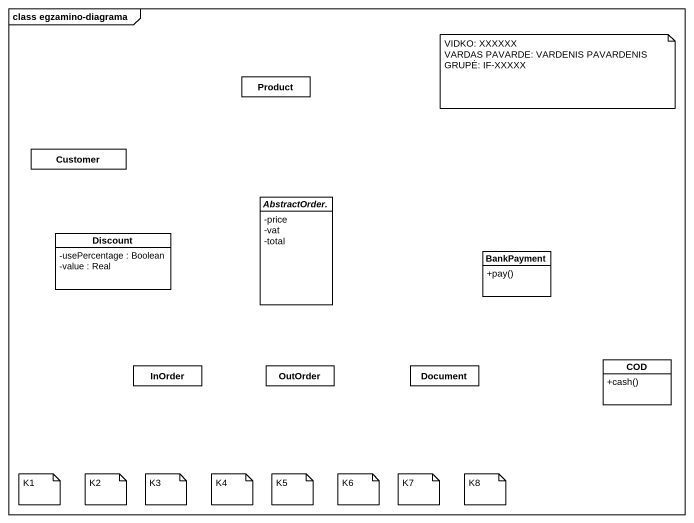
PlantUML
@startuml
mainframe class egzamino-diagrama
hide circle
hide empty members
skinparam classAttributeIconSize 0
class Product
class Customer
abstract class "AbstractOrder." as AbstractOrder {
  -price
  -vat
  -total
}
class Discount {
  -usePercentage : Boolean
  -value : Real
}
class BankPayment {
  +pay()
}
class COD {
  +cash()
}
class InOrder
class OutOrder
class Document
note as N1
  VIDKO: XXXXXX
  VARDAS PAVARDE: VARDENIS PAVARDENIS
  GRUPĖ: IF-XXXXX
end note
note as N2
  K1
end note
note as N3
  K2
end note
note as N4
  K3
end note
note as N5
  K4
end note
note as N6
  K5
end note
note as N7
  K6
end note
note as N8
  K7
end note
note as N9
  K8
end note
@enduml
